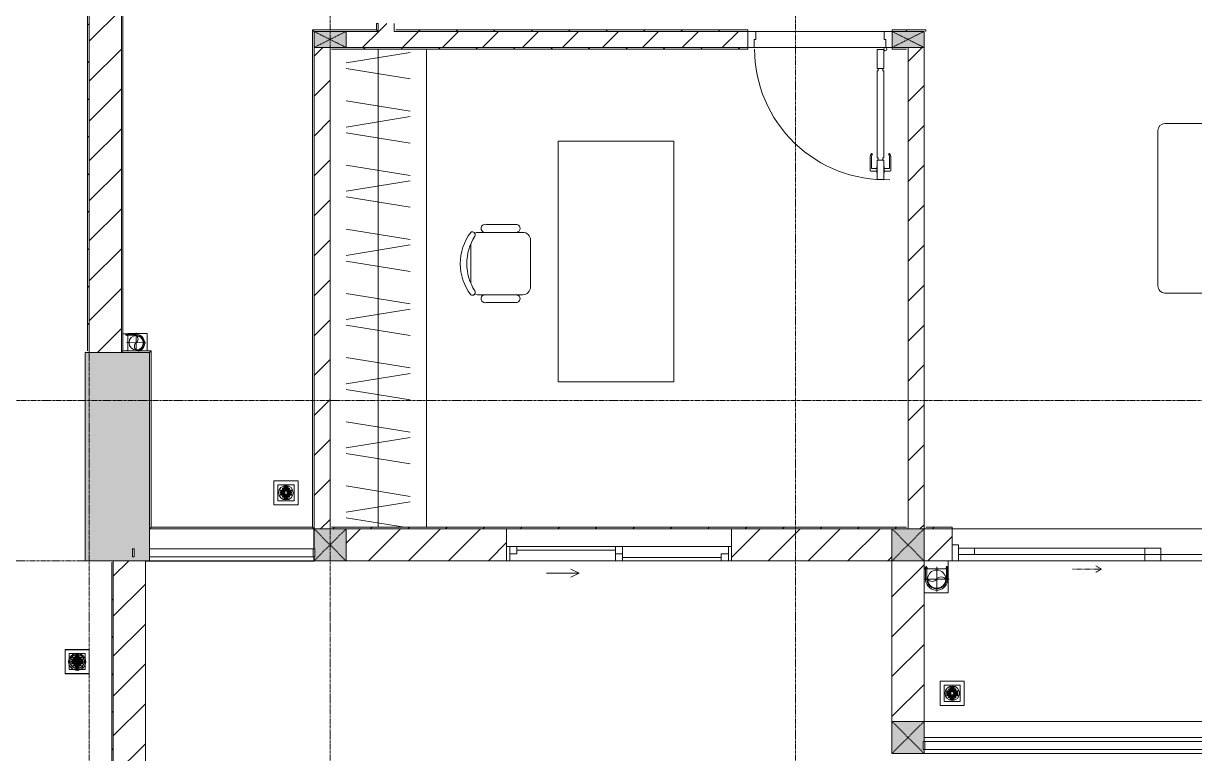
# Model space of a CAD drawing. Header units: millimetres. Extents: x -24439 to 198341, y -52871 to 149926.
# Drawn here: x 44043 to 51338, y 23336 to 27887 of the extents above; entities that cross this region are included whole.
import ezdxf

# ---------------------------------------------------------------- set-up
doc = ezdxf.new("R2010")
doc.units = ezdxf.units.MM
for name, pattern in [('Dash', [6, 3, -3]), ('Grid Line', [22.225, 12.7, -3.175, 3.175, -3.175]), ('IMPORT-CENTER _3_', [10.16, 6.35, -1.27, 1.27, -1.27])]:
    doc.linetypes.add(name, pattern=pattern)
for name, color, linetype, lineweight in [('0-1', 7, 'Continuous', 5), ('A-DETL-GENF-1', 9, 'Continuous', 9), ('A-DOOR', 31, 'Continuous', 9), ('A-DOOR-1', 9, 'Continuous', 9), ('A-DOOR-FRAM', 31, 'Continuous', 9), ('A-DOOR-HDLN', 31, 'Dash', 9), ('A-FLOR-1', 9, 'Continuous', 9), ('A-FLOR-HRAL', 11, 'Continuous', 9), ('A-FLOR-HRAL-1', 9, 'Continuous', 9), ('A-GLAZ', 151, 'Continuous', 9), ('A-WALL', 113, 'Continuous', 9), ('A-WALL-1', 253, 'Continuous', 18), ('A-WALL-2', 9, 'Continuous', 9), ('A-WALL-3', 113, 'Continuous', 18), ('A-WALL-PATT-1', 10, 'Continuous', 9), ('A-WALL-PATT-2', 9, 'Continuous', 9), ('A-WALL-PATT-3', 111, 'Continuous', 9), ('G-IMPT', 8, 'Continuous', 9), ('G-IMPT-2', 8, 'IMPORT-CENTER _3_', 9), ('I-FURN', 30, 'Continuous', 9), ('I-FURN-1', 9, 'Continuous', 9), ('I-WALL-1', 253, 'Continuous', 18), ('I-WALL-3', 2, 'Continuous', 18), ('M-EQPM', 50, 'Continuous', 9), ('S-BEAM-1', 9, 'Continuous', 9), ('S-COLS', 52, 'Continuous', 9), ('S-COLS-1', 254, 'Continuous', 5), ('S-COLS-2', 253, 'Continuous', 18), ('S-COLS-3', 9, 'Continuous', 9), ('S-COLS-4', 52, 'Continuous', 18), ('S-COLS-5', 52, 'Dash', 9), ('S-COLS-HDLN', 52, 'Dash', 9), ('S-COLS-HDLN-1', 9, 'Dash', 9), ('S-GRID-1', 1, 'Grid Line', 9)]:
    doc.layers.add(name, color=color, linetype=linetype, lineweight=lineweight)
pattern_1 = [(45, (0, 0), (-124.4508, 124.4508), [])]
pattern_2 = [(45, (0, 0), (-116.6726, 116.6726), [])]

# ---------------------------------------------------------------- blocks, each defined once
blk = doc.blocks.new('NCV_TKTC_KET CAU_rvt-1-TKCS_MB ĐỊNH VỊ CAO ĐỘ THIẾT KẾ')
at = {"layer": 'S-COLS-1'}
h = blk.add_hatch(color=256, dxfattribs=at)
h.paths.add_polyline_path([(44827.6, 24536.9), (44827.6, 25836.9), (44427.6, 25836.9), (44427.6, 24536.9), (44732.6, 24536.9)])
h.paths.add_polyline_path([(44722.6, 24561.9), (44722.6, 24611.9), (44732.6, 24611.9), (44732.6, 24561.9)])
at = {"layer": 'A-FLOR-1'}
for p, q in [((44802.6, 24535.3), (45852.6, 24535.3)), ((49442.6, 24536.9), (49452.6, 24536.9))]:
    blk.add_line(p, q, dxfattribs=at)
at = {"layer": 'S-BEAM-1'}
blk.add_line((52727.6, 23535.3), (49652.6, 23535.3), dxfattribs=at)
at = {"layer": 'S-COLS-2'}
for p, q in [((44827.6, 25836.9), (44427.6, 25836.9)), ((44427.6, 25836.9), (44427.6, 24536.9)), ((44827.6, 24536.9), (44827.6, 25836.9)), ((44427.6, 24536.9), (44827.6, 24536.9))]:
    blk.add_line(p, q, dxfattribs=at)
blk = doc.blocks.new('DOOR_CW_01 CANH MO-PANEL KINH - DIW_01-900x2200-CỬA GỖ VÂN LAMINATE-553393-TKCS_MB ĐỊNH VỊ CAO ĐỘ THIẾT KẾ')
at = {"layer": 'A-DETL-GENF-1'}
for p, q in [((-442, 737), (-442, 816.5)), ((-399, 820.5), (-438, 820.5)), ((-399, 803.5), (-430, 803.5)), ((-399, 831.8), (-397, 831.8)), ((-399, 792.2), (-399, 831.8)), ((-397, 872), (-357, 872)), ((-397, 752), (-397, 872)), ((-397, 792.2), (-397, 831.8)), ((-357, 872), (-357, 752)), ((-357, 792.2), (-357, 831.8)), ((-355, 831.8), (-357, 831.8)), ((-355, 792.2), (-355, 831.8)), ((-355, 820.5), (-316, 820.5)), ((-355, 803.5), (-324, 803.5)), ((-312, 737), (-312, 816.5)), ((-434, 799.5), (-434, 737)), ((-397, 792.2), (-399, 792.2)), ((-357, 752), (-397, 752)), ((-397, 738), (-391, 738)), ((-397, 738), (-397, 196)), ((-363, 752), (-391, 752)), ((-391, 752), (-391, 738)), ((-363, 738), (-363, 752)), ((-357, 738), (-363, 738)), ((-357, 792.2), (-355, 792.2)), ((-357, 196), (-357, 738)), ((-320, 799.5), (-320, 737)), ((-433.9, 711.2), (-427.3, 715.8)), ((-320.1, 711.2), (-326.7, 715.8)), ((-397, 196), (-391, 196)), ((-357, 182), (-397, 182)), ((-397, 182), (-397, 62)), ((-391, 196), (-391, 182)), ((-391, 182), (-363, 182)), ((-357, 196), (-363, 196)), ((-363, 182), (-363, 196)), ((-357, 62), (-357, 182)), ((-397, 62), (-357, 62))]:
    blk.add_line(p, q, dxfattribs=at)
blk.add_circle((-407, 60), 10, dxfattribs=at)
for centre, radius, start, end in [((-438, 816.5), 4, 90, 180), ((-407, 60), 814, 360, 92), ((-430, 799.5), 4, 90, 180), ((-324, 799.5), 4, 360, 90), ((-316, 816.5), 4, 0, 90), ((-397, 737), 45, 180, 215), ((-397, 737), 37, 180, 215), ((-357, 737), 37, 325, 0), ((-357, 737), 45, 325, 0)]:
    blk.add_arc(centre, radius, start, end, dxfattribs=at)
at = {"layer": 'A-DOOR-1'}
for p, q in [((-410, 50), (-450, 50)), ((-450, 50), (-450, -50)), ((-410, 0), (-410, 50)), ((-400, 0), (-410, 0)), ((-407, 50), (-382, 50)), ((-400, -50), (-400, 0)), ((410, 0), (400, 0)), ((400, 0), (400, -50)), ((450, 50), (410, 50)), ((410, 50), (410, 0)), ((450, -50), (450, 50)), ((-450, -50), (-400, -50)), ((400, -50), (450, -50))]:
    blk.add_line(p, q, dxfattribs=at)
blk = doc.blocks.new('TU DO LV A - TU DO LV A-V11-TKCS_MB ĐỊNH VỊ CAO ĐỘ THIẾT KẾ')
at = {"layer": 'I-FURN'}
for p, q in [((10, 136.3), (68.9, 499)), ((169, 101), (104.4, 499)), ((202.5, 101), (267.1, 499)), ((404.3, 101), (468.9, 499)), ((569, 101), (504.4, 499)), ((602.5, 101), (667.1, 499)), ((804.3, 101), (868.9, 499)), ((969, 101), (904.4, 499)), ((1002.5, 101), (1067.1, 499)), ((1204.3, 101), (1268.9, 499)), ((1369, 101), (1304.4, 499)), ((1402.5, 101), (1467.1, 499)), ((1604.3, 101), (1668.9, 499)), ((1769, 101), (1704.4, 499)), ((1802.5, 101), (1867.1, 499)), ((2004.3, 101), (2068.9, 499)), ((2169, 101), (2104.4, 499)), ((2202.5, 101), (2267.1, 499)), ((2404.3, 101), (2468.9, 499)), ((2569, 101), (2504.4, 499)), ((2602.5, 101), (2667.1, 499)), ((2804.3, 101), (2868.9, 499)), ((2969, 101), (2904.4, 499)), ((10, 300), (2990, 300)), ((10, 0), (2990, 0))]:
    blk.add_line(p, q, dxfattribs=at)
at = {"layer": 'I-FURN-1'}
blk.add_line((10, 0), (2990, 0), dxfattribs=at)
blk = doc.blocks.new('BAN LV A - BAN LV A_dwg_ban hoc2-348006-TKCS_MB ĐỊNH VỊ CAO ĐỘ THIẾT KẾ')
at = {"layer": 'I-FURN'}
for p, q in [((-194.4, 388.8), (-194.4, 113.4)), ((145.8, 437.4), (-145.8, 437.4)), ((194.4, 113.4), (194.4, 388.8)), ((-243, 354.4), (-243, 162)), ((194.4, 351.4), (194.4, 150.8)), ((243.7, 162), (243.7, 354.4)), ((-120.5, 64.8), (120.5, 64.8))]:
    blk.add_line(p, q, dxfattribs=at)
at = {"layer": 'I-FURN', "flags": 128}
blk.add_lwpolyline([(-737.8, 610.5), (-737.8, 1330.5), (-154.9, 1330.5), (762.2, 1330.5), (762.2, 610.5)], close=True, dxfattribs=at)
at = {"layer": 'I-FURN'}
for centre, radius, start, end in [((-218.7, 347.3), 25.3, 343.7398, 163.7398), ((-145.8, 388.8), 48.6, 90, 180), ((145.8, 388.8), 48.6, 360, 90), ((219.4, 347.3), 25.3, 16.2602, 170.70537), ((-218.7, 154.9), 25.3, 163.7398, 16.2602), ((219.4, 154.9), 25.3, 189.29463, 16.2602), ((-180.2, 75.4), 17.8, 57.97259, 216.69006), ((-145.8, 113.4), 48.6, 180, 207.58444), ((0, 359.3), 318.2, 237.57575, 302.42425), ((180.2, 75.4), 17.8, 323.30994, 122.02741), ((145.8, 113.4), 48.6, 332.41556, 0), ((0, 324), 324, 233.1301, 306.8699)]:
    blk.add_arc(centre, radius, start, end, dxfattribs=at)
blk = doc.blocks.new('BAN LV A - BAN LV A_dwg-348005-TKCS_MB ĐỊNH VỊ CAO ĐỘ THIẾT KẾ')
at = {"extrusion": (0, 0, -1), "zscale": -1, "rotation": 180}
blk.add_blockref('BAN LV A - BAN LV A_dwg_ban hoc2-348006-TKCS_MB ĐỊNH VỊ CAO ĐỘ THIẾT KẾ', (-729, 1383.7), dxfattribs=at)
blk = doc.blocks.new('BAN LV A - BAN LV A-348231-TKCS_MB ĐỊNH VỊ CAO ĐỘ THIẾT KẾ')
at = {"layer": 'I-FURN-1'}
for p, q in [((534.6, 1270.3), (534.6, 1235.9)), ((923.4, 1232.9), (923.4, 1270.3)), ((486, 1221.7), (486, 1029.3)), ((972.7, 1029.3), (972.7, 1221.7)), ((534.6, 1029.3), (534.6, 994.9)), ((923.4, 994.9), (923.4, 1032.3)), ((583.2, 946.3), (874.8, 946.3)), ((1491.2, 773.2), (-8.8, 773.2)), ((-8.8, 773.2), (-8.8, 53.2)), ((1491.2, 53.2), (1491.2, 773.2)), ((-8.8, 53.2), (1491.2, 53.2))]:
    blk.add_line(p, q, dxfattribs=at)
for centre, radius, start, end in [((548.9, 1308.3), 17.8, 143.30994, 240.59603), ((729, 1059.7), 324, 53.1301, 126.8699), ((909.2, 1308.3), 17.8, 299.40397, 36.69006), ((510.3, 1228.8), 25.3, 16.2602, 196.2602), ((583.2, 1270.3), 48.6, 152.41556, 180), ((874.8, 1270.3), 48.6, 360, 27.58444), ((948.4, 1228.8), 25.3, 343.7398, 170.70537), ((510.3, 1036.4), 25.3, 196.2602, 343.7398), ((948.4, 1036.4), 25.3, 189.29463, 343.7398), ((583.2, 994.9), 48.6, 180, 270), ((874.8, 994.9), 48.6, 270, 360)]:
    blk.add_arc(centre, radius, start, end, dxfattribs=at)
blk.add_blockref('BAN LV A - BAN LV A_dwg-348005-TKCS_MB ĐỊNH VỊ CAO ĐỘ THIẾT KẾ', (0, 0))
blk = doc.blocks.new('LOBBY_SOFA_1 - LOBBY_SOFA_1-V13-TKCS_MB ĐỊNH VỊ CAO ĐỘ THIẾT KẾ')
at = {"layer": 'I-FURN'}
for p, q in [((-2556, -14.9), (-2556, -660)), ((-2457, -66), (-2457, -660)), ((-807, -66), (-2457, -66)), ((-807, -660), (-807, -66)), ((-708, -660), (-708, -14.9)), ((-807, -143), (-2457, -143)), ((-1907, -143), (-1907, -660)), ((-1357, -143), (-1357, -660)), ((-3128.2, -193.5), (-2688.2, -193.5)), ((-3128.2, -633.5), (-3128.2, -193.5)), ((-2688.2, -193.5), (-2688.2, -633.5)), ((-575.9, -193.5), (-575.9, -633.5)), ((-135.9, -193.5), (-575.9, -193.5)), ((-135.9, -633.5), (-135.9, -193.5)), ((-2915.4, -269), (-2915.4, -401)), ((-348.6, -269), (-348.6, -401)), ((-2915.4, -357), (-2981.4, -423)), ((-2849.4, -423), (-2915.4, -357)), ((-414.6, -423), (-348.6, -357)), ((-348.6, -357), (-282.6, -423)), ((-2937.4, -423), (-3069.4, -423)), ((-2981.4, -423), (-2915.4, -489)), ((-2915.4, -489), (-2849.4, -423)), ((-2893.4, -423), (-2761.4, -423)), ((-370.6, -423), (-502.6, -423)), ((-348.6, -489), (-414.6, -423)), ((-282.6, -423), (-348.6, -489)), ((-326.6, -423), (-194.6, -423)), ((-2915.4, -445), (-2915.4, -577)), ((-348.6, -445), (-348.6, -577)), ((-2688.2, -633.5), (-3128.2, -633.5)), ((-575.9, -633.5), (-135.9, -633.5)), ((-2556, -660), (-708, -660)), ((-1160.3, -1020.5), (-2128.3, -1020.5)), ((-2172.3, -1064.5), (-2172.3, -1504.5)), ((-1116.3, -1504.5), (-1116.3, -1064.5)), ((-2128.3, -1548.5), (-1160.3, -1548.5))]:
    blk.add_line(p, q, dxfattribs=at)
for centre, radius in [((-2915.4, -423), 154), ((-348.6, -423), 154), ((-2915.4, -423), 22), ((-348.6, -423), 22)]:
    blk.add_circle(centre, radius, dxfattribs=at)
for centre, start, end in [((-2128.3, -1064.5), 90, 180), ((-1160.3, -1064.5), 0, 90), ((-2128.3, -1504.5), 180, 270), ((-1160.3, -1504.5), 270, 0)]:
    blk.add_arc(centre, 44, start, end, dxfattribs=at)
at = {"layer": 'I-FURN-1'}
for p, q in [((-2556, -14.9), (-2556, -660)), ((-708, -660), (-708, -14.9)), ((-2688.2, -193.5), (-3128.2, -193.5)), ((-3128.2, -193.5), (-3128.2, -633.5)), ((-2688.2, -633.5), (-2688.2, -193.5)), ((-135.9, -193.5), (-575.9, -193.5)), ((-575.9, -193.5), (-575.9, -633.5)), ((-135.9, -633.5), (-135.9, -193.5)), ((-3128.2, -633.5), (-2688.2, -633.5)), ((-575.9, -633.5), (-135.9, -633.5)), ((-2556, -660), (-708, -660)), ((-1160.3, -1020.5), (-2128.3, -1020.5)), ((-2172.3, -1064.5), (-2172.3, -1504.5)), ((-1116.3, -1504.5), (-1116.3, -1064.5)), ((-2128.3, -1548.5), (-1160.3, -1548.5))]:
    blk.add_line(p, q, dxfattribs=at)
for centre, start, end in [((-2128.3, -1064.5), 90, 180), ((-1160.3, -1064.5), 0, 90), ((-2128.3, -1504.5), 180, 270), ((-1160.3, -1504.5), 270, 0)]:
    blk.add_arc(centre, 44, start, end, dxfattribs=at)
blk = doc.blocks.new('Railing - 50 x 10mm-457210-TKCS_MB ĐỊNH VỊ CAO ĐỘ THIẾT KẾ')
at = {"layer": 'A-FLOR-HRAL-1'}
for p, q in [((25, 5), (-25, 5)), ((-25, 5), (-25, -5)), ((25, -5), (25, 5)), ((-25, -5), (25, -5))]:
    blk.add_line(p, q, dxfattribs=at)
blk = doc.blocks.new('Railing - Railing-641395-TKCS_MB ĐỊNH VỊ CAO ĐỘ THIẾT KẾ')
at = {"layer": 'A-FLOR-HRAL-1'}
for p, q in [((22939.1, 15351.2), (21919.1, 15351.2)), ((21919.1, 15301.2), (22939.1, 15301.2))]:
    blk.add_line(p, q, dxfattribs=at)
at = {"rotation": 90.00000000000001}
for p in [(21819.1, 15326.2), (22944.1, 15326.2)]:
    blk.add_blockref('Railing - 50 x 10mm-457210-TKCS_MB ĐỊNH VỊ CAO ĐỘ THIẾT KẾ', p, dxfattribs=at)
blk = doc.blocks.new('G1_SOF - BO TRU - 100x200-745959-TKCS_MB ĐỊNH VỊ CAO ĐỘ THIẾT KẾ')
at = {"layer": 'S-COLS-3'}
blk.add_hatch(color=256, dxfattribs=at).paths.add_polyline_path([(50, -100), (50, 98.4), (-50, 98.4), (-50, -100)])
at = {"layer": 'S-COLS-2'}
for p, q in [((-50, 98.4), (-50, -100)), ((50, -100), (50, 98.4)), ((-50, -100), (50, -100))]:
    blk.add_line(p, q, dxfattribs=at)
at = {"layer": 'S-COLS-HDLN-1'}
for p, q in [((50, 100), (-50, -100)), ((-50, 100), (50, -100))]:
    blk.add_line(p, q, dxfattribs=at)
blk = doc.blocks.new('G1_SOF - BO TRU - 100x200-V61-TKCS_MB ĐỊNH VỊ CAO ĐỘ THIẾT KẾ')
at = {"layer": 'S-COLS-3'}
blk.add_hatch(color=256, dxfattribs=at).paths.add_polyline_path([(50, -100), (50, 100), (-50, 100), (-50, -100)])
at = {"layer": 'S-COLS-2'}
for p, q in [((50, 100), (-50, 100)), ((-50, 100), (-50, -100)), ((50, -100), (50, 100)), ((-50, -100), (50, -100))]:
    blk.add_line(p, q, dxfattribs=at)
at = {"layer": 'S-COLS-HDLN-1'}
for p, q in [((50, 100), (-50, -100)), ((-50, 100), (50, -100))]:
    blk.add_line(p, q, dxfattribs=at)
blk = doc.blocks.new('Railing - Railing-795917-TKCS_MB ĐỊNH VỊ CAO ĐỘ THIẾT KẾ')
at = {"layer": 'A-FLOR-HRAL-1'}
for p, q in [((21744.1, 19576.2), (21754.1, 19566.2)), ((21754.1, 19566.2), (23334.1, 19566.2)), ((21754.1, 16586.2), (21754.1, 19566.2)), ((23344.1, 19576.2), (23334.1, 19566.2)), ((23334.1, 19566.2), (23334.1, 19526.7)), ((23344.1, 19526.7), (23334.1, 19526.7)), ((23334.1, 18626.2), (23344.1, 18626.2)), ((23334.1, 18626.2), (23334.1, 18586.2)), ((22944.1, 18576.2), (22934.1, 18586.2)), ((22934.1, 18586.2), (22934.1, 15486.2)), ((23334.1, 18586.2), (22934.1, 18586.2)), ((23344.1, 18576.2), (23334.1, 18586.2)), ((21744.1, 16576.2), (21754.1, 16586.2)), ((21929.1, 16586.2), (21754.1, 16586.2)), ((21919.1, 16576.2), (21929.1, 16586.2)), ((21929.1, 15486.2), (21929.1, 16586.2)), ((21919.1, 15476.2), (21929.1, 15486.2)), ((22934.1, 15486.2), (21929.1, 15486.2)), ((22944.1, 15476.2), (22934.1, 15486.2))]:
    blk.add_line(p, q, dxfattribs=at)
blk = doc.blocks.new('NCV_TKTC_TANG 1_rvt-1-TKCS_MB ĐỊNH VỊ CAO ĐỘ THIẾT KẾ')
at = {"layer": 'A-WALL-PATT-1'}
h = blk.add_hatch(dxfattribs=at)
h.set_pattern_fill('FP_2', color=256, style=0, pattern_type=2)
h.set_pattern_definition(pattern_1)
h.paths.add_polyline_path([(46352.6, 27836.9), (46352.6, 27886.9), (46252.6, 27886.9), (46252.6, 27836.9)])
h.paths.add_polyline_path([(46302.6, 28786.9), (46352.6, 28786.9), (46352.6, 28836.9), (46252.6, 28836.9), (46252.6, 28786.9)])
h = blk.add_hatch(dxfattribs=at)
h.set_pattern_fill('FP_2', color=256, style=0, pattern_type=2)
h.set_pattern_definition(pattern_1)
h.paths.add_polyline_path([(48554.2, 27736.9), (48554.2, 27836.9), (46052.6, 27836.9), (46052.6, 27736.9), (47720.8, 27736.9)])
h = blk.add_hatch(dxfattribs=at)
h.set_pattern_fill('FP_2', color=256, style=0, pattern_type=2)
h.set_pattern_definition(pattern_1)
h.paths.add_polyline_path([(45952.6, 24736.9), (45952.6, 27736.9), (45852.6, 27736.9), (45852.6, 24736.9)])
h = blk.add_hatch(dxfattribs=at)
h.set_pattern_fill('FP_2', color=256, style=0, pattern_type=2)
h.set_pattern_definition(pattern_1)
h.paths.add_polyline_path([(49652.6, 24736.9), (49652.6, 27736.9), (49552.6, 27736.9), (49552.6, 24736.9)])
at = {"layer": 'A-WALL-PATT-2'}
h = blk.add_hatch(dxfattribs=at)
h.set_pattern_fill('FP_3', color=256, style=0, pattern_type=2)
h.set_pattern_definition(pattern_2)
h.paths.add_polyline_path([(49552.6, 27836.9), (49662.6, 27836.9), (49662.6, 27846.9), (49454.2, 27846.9), (49454.2, 27836.9)])
h.paths.add_polyline_path([(47720.8, 27836.9), (48554.2, 27836.9), (48554.2, 27846.9), (46352.6, 27846.9), (46352.6, 27836.9), (46510.4, 27836.9)])
h = blk.add_hatch(dxfattribs=at)
h.set_pattern_fill('FP_3', color=256, style=0, pattern_type=2)
h.set_pattern_definition(pattern_2)
h.paths.add_polyline_path([(48546.2, 27726.9), (48554.2, 27726.9), (48554.2, 27736.9), (45962.6, 27736.9), (45962.6, 27726.9), (47720.8, 27726.9)])
h.paths.add_polyline_path([(49542.6, 27726.9), (49542.6, 27736.9), (49454.2, 27736.9), (49454.2, 27726.9), (49462.2, 27726.9)])
h = blk.add_hatch(dxfattribs=at)
h.set_pattern_fill('FP_3', color=256, style=0, pattern_type=2)
h.set_pattern_definition(pattern_2)
h.paths.add_polyline_path([(48931.3, 24736.9), (49552.6, 24736.9), (49552.6, 24746.9), (45962.6, 24746.9), (45962.6, 24736.9), (48452.6, 24736.9)])
h = blk.add_hatch(dxfattribs=at)
h.set_pattern_fill('FP_3', color=256, style=0, pattern_type=2)
h.set_pattern_definition(pattern_2)
h.paths.add_polyline_path([(52327.6, 24736.9), (52552.6, 24736.9), (52552.6, 24746.9), (52327.6, 24746.9)])
h.paths.add_polyline_path([(49662.6, 24736.9), (49827.6, 24736.9), (49827.6, 24746.9), (49662.6, 24746.9)])
at = {"layer": 'A-FLOR-1'}
for p, q in [((48604.2, 27836.9), (49404.2, 27836.9)), ((49414.2, 27736.9), (48594.2, 27736.9)), ((49827.6, 24736.9), (52327.6, 24736.9)), ((52327.6, 24736.9), (49827.6, 24736.9)), ((49867.6, 24536.9), (51027.6, 24536.9)), ((49652.6, 23536.9), (52727.6, 23536.9))]:
    blk.add_line(p, q, dxfattribs=at)
at = {"layer": 'A-WALL-1'}
for p, q in [((46252.6, 27886.9), (46252.6, 27836.9)), ((46252.6, 27836.9), (46052.6, 27836.9)), ((46352.6, 27836.9), (46352.6, 27846.9)), ((45852.6, 27736.9), (45852.6, 24736.9)), ((45952.6, 24736.9), (45952.6, 27736.9)), ((49552.6, 27736.9), (49552.6, 24736.9)), ((49652.6, 24736.9), (49652.6, 27736.9)), ((45852.6, 24736.9), (45952.6, 24736.9)), ((49552.6, 24736.9), (49652.6, 24736.9))]:
    blk.add_line(p, q, dxfattribs=at)
at = {"layer": 'A-WALL-2'}
for p, q in [((46352.6, 27846.9), (46352.6, 27886.9)), ((48554.2, 27836.9), (46352.6, 27836.9)), ((46352.6, 27836.9), (48554.2, 27836.9)), ((48604.2, 27836.9), (49404.2, 27836.9)), ((46052.6, 27736.9), (48554.2, 27736.9)), ((48554.2, 27736.9), (46052.6, 27736.9)), ((49414.2, 27736.9), (48594.2, 27736.9)), ((44827.6, 24736.9), (45852.2, 24736.9)), ((45852.2, 24611.9), (45852.2, 24736.9)), ((45852.2, 24536.9), (44827.6, 24536.9)), ((45852.2, 24536.9), (45852.2, 24561.9))]:
    blk.add_line(p, q, dxfattribs=at)
at = {"layer": 'I-WALL-1'}
for p, q in [((46352.6, 27846.9), (46352.6, 27836.9)), ((48554.2, 27846.9), (46362.6, 27846.9)), ((48554.2, 27836.9), (48554.2, 27846.9)), ((49662.6, 27846.9), (49454.2, 27846.9)), ((49454.2, 27846.9), (49454.2, 27836.9)), ((49662.6, 27836.9), (49662.6, 27846.9)), ((45962.6, 27726.9), (48554.2, 27726.9)), ((48554.2, 27726.9), (48554.2, 27736.9)), ((49454.2, 27736.9), (49454.2, 27726.9)), ((49454.2, 27726.9), (49542.6, 27726.9)), ((49542.6, 24746.9), (45962.6, 24746.9)), ((45962.6, 24736.9), (47052.6, 24736.9)), ((48452.6, 24736.9), (49552.6, 24736.9)), ((49552.6, 24736.9), (49552.6, 24746.9)), ((49827.6, 24746.9), (49662.6, 24746.9)), ((49662.6, 24736.9), (49827.6, 24736.9)), ((49827.6, 24736.9), (49827.6, 24746.9))]:
    blk.add_line(p, q, dxfattribs=at)
at = {"layer": 'A-DOOR-1', "rotation": 180}
blk.add_blockref('DOOR_CW_01 CANH MO-PANEL KINH - DIW_01-900x2200-CỬA GỖ VÂN LAMINATE-553393-TKCS_MB ĐỊNH VỊ CAO ĐỘ THIẾT KẾ', (49004.2, 27786.9), dxfattribs=at)
at = {"layer": 'A-FLOR-HRAL-1'}
for name in ['Railing - Railing-795917-TKCS_MB ĐỊNH VỊ CAO ĐỘ THIẾT KẾ', 'Railing - Railing-641395-TKCS_MB ĐỊNH VỊ CAO ĐỘ THIẾT KẾ']:
    blk.add_blockref(name, (22908.5, 9260.7), dxfattribs=at)
at = {"layer": 'I-FURN-1'}
for name, p, rotation in [('LOBBY_SOFA_1 - LOBBY_SOFA_1-V13-TKCS_MB ĐỊNH VỊ CAO ĐỘ THIẾT KẾ', (52657.5, 25090.4), 270.0000000000005), ('TU DO LV A - TU DO LV A-V11-TKCS_MB ĐỊNH VỊ CAO ĐỘ THIẾT KẾ', (46552.6, 24736.9), 89.99999999999993), ('BAN LV A - BAN LV A-348231-TKCS_MB ĐỊNH VỊ CAO ĐỘ THIẾT KẾ', (48147.4, 25661.2), 90.0000000000001)]:
    blk.add_blockref(name, p, dxfattribs=dict(at, rotation=rotation))
at = {"layer": 'S-COLS-3', "rotation": 89.99999999999945}
for name, p in [('G1_SOF - BO TRU - 100x200-V61-TKCS_MB ĐỊNH VỊ CAO ĐỘ THIẾT KẾ', (45952.6, 27786.9)), ('G1_SOF - BO TRU - 100x200-745959-TKCS_MB ĐỊNH VỊ CAO ĐỘ THIẾT KẾ', (49552.6, 27786.9))]:
    blk.add_blockref(name, p, dxfattribs=at)
blk = doc.blocks.new('1_FAMILY RVT - W01-WxH 1400x1400xmm-389822-TKCS_MB ĐỊNH VỊ CAO ĐỘ THIẾT KẾ')
at = {"layer": 'A-GLAZ'}
for p, q in [((248.4, 172.39), (299.2, 197.79)), ((248.4, 172.39), (299.2, 146.99)), ((248.4, 172.39), (451.6, 172.39)), ((-700, 96.19), (-700, -103.81)), ((700, 96.19), (-700, 96.19)), ((-700, 96.19), (-636.5, 96.19)), ((-680.95, 96.19), (-680.95, 7.29)), ((-636.5, 96.19), (-22.225, 96.19)), ((-636.5, 96.19), (-636.5, 51.74)), ((-636.5, 73.965), (-22.225, 73.965)), ((-22.225, 7.29), (-22.225, 96.19)), ((-22.225, 96.19), (22.225, 96.19)), ((22.225, 96.19), (680.95, 96.19)), ((22.225, 96.19), (22.225, 7.29)), ((680.95, 96.19), (700, 96.19)), ((680.95, 96.19), (680.95, 7.29)), ((700, -103.81), (700, 96.19)), ((-700, 7.29), (-680.95, 7.29)), ((-636.5, 51.74), (-680.95, 51.74)), ((-680.95, 7.29), (-22.225, 7.29)), ((22.225, 51.74), (-22.225, 51.74)), ((-22.225, 7.29), (22.225, 7.29)), ((22.225, 29.515), (636.5, 29.515)), ((22.225, 7.29), (636.5, 7.29)), ((636.5, 51.74), (636.5, 7.29)), ((680.95, 51.74), (636.5, 51.74)), ((636.5, 7.29), (700, 7.29)), ((-700, -103.81), (700, -103.81))]:
    blk.add_line(p, q, dxfattribs=at)
blk = doc.blocks.new('DEG_02-DEG_03 - DEG_02-2500x2400mm-CỬA ĐI 02 CÁNH TRƯỢT-625766-TKCS_MB ĐỊNH VỊ CAO ĐỘ THIẾT KẾ')
at = {"layer": 'A-DOOR'}
for p, q in [((-1110, 100), (-1210, 100)), ((-1210, 100), (-1210, 60)), ((-1110, 60), (-1110, 100)), ((-1110, 100), (-50, 100)), ((50, 100), (-50, 100)), ((-50, 100), (-50, 60)), ((50, 60), (50, 100)), ((-1210, 60), (-1110, 60)), ((-50, 60), (-1110, 60)), ((50, 60), (-50, 60)), ((-50, 60), (-50, 20)), ((-50, 60), (50, 60)), ((-50, 20), (50, 20)), ((50, 20), (50, 60)), ((50, 60), (1110, 60)), ((1110, 20), (50, 20)), ((1210, 60), (1110, 60)), ((1110, 60), (1110, 20)), ((1110, 20), (1210, 20)), ((1210, 20), (1210, 60))]:
    blk.add_line(p, q, dxfattribs=at)
at = {"layer": 'A-DOOR-FRAM'}
for p, q in [((-1210, 100), (-1250, 100)), ((-1250, 100), (-1250, 0)), ((-1210, 0), (-1210, 100)), ((1250, 100), (1210, 100)), ((1210, 100), (1210, 0)), ((1250, 0), (1250, 100)), ((-1250, 0), (-1210, 0)), ((1210, 0), (1250, 0))]:
    blk.add_line(p, q, dxfattribs=at)
at = {"layer": 'A-DOOR-HDLN'}
for p, q in [((-500.4, 151.1), (-320.4, 151.1)), ((-320.4, 151.1), (-355, 171.1)), ((-320.4, 151.1), (-355, 131.1)), ((320.4, 151.1), (355, 171.1)), ((320.4, 151.1), (355, 131.1)), ((500.4, 151.1), (320.4, 151.1))]:
    blk.add_line(p, q, dxfattribs=at)
blk = doc.blocks.new('Railing - 50 x 10mm-1251311-TKCS_MB ĐỊNH VỊ CAO ĐỘ THIẾT KẾ')
at = {"layer": 'A-FLOR-HRAL'}
for p, q in [((25, 5), (-25, 5)), ((-25, 5), (-25, -5)), ((25, -5), (25, 5)), ((-25, -5), (25, -5))]:
    blk.add_line(p, q, dxfattribs=at)
blk = doc.blocks.new('Railing - Railing-1602668-TKCS_MB ĐỊNH VỊ CAO ĐỘ THIẾT KẾ')
at = {"layer": 'A-FLOR-HRAL'}
for p, q in [((52722.6, 23412.4), (49657.6, 23412.4)), ((49657.6, 23362.4), (52722.6, 23362.4))]:
    blk.add_line(p, q, dxfattribs=at)
at = {"rotation": 90}
for p in [(49652.6, 23387.4), (52727.6, 23387.4)]:
    blk.add_blockref('Railing - 50 x 10mm-1251311-TKCS_MB ĐỊNH VỊ CAO ĐỘ THIẾT KẾ', p, dxfattribs=at)
blk = doc.blocks.new('TKTC_XREF_251221_MB TANG 1 - TKTC_XREF_260130_MB TANG 1_dwg_THU NUOC - THU NUOC-444531-TKCS_MB TẦNG 1-4202120-TKCS_MB ĐỊNH VỊ CAO ĐỘ THIẾT KẾ')
at = {"layer": 'M-EQPM'}
for p, q in [((-23.3, 10.8), (40.9, 10.8)), ((40.9, 4.8), (-23.3, 4.8)), ((-11, 23.3), (28.5, 23.3)), ((28.5, 17.3), (-11, 17.3)), ((-1.1, 35.6), (18.5, 35.6)), ((18.5, 29.6), (-1.1, 29.6)), ((-23.3, -13.6), (40.9, -13.6)), ((40.9, -19.6), (-23.3, -19.6)), ((-11, -26.1), (28.5, -26.1)), ((28.5, -32.1), (-11, -32.1)), ((-1.1, -38.5), (18.5, -38.5)), ((18.5, -44.5), (-1.1, -44.5))]:
    blk.add_line(p, q, dxfattribs=at)
at = {"layer": 'M-EQPM', "flags": 128}
for points in [[(83.7, -79.4), (83.7, 70.6), (-66.3, 70.6), (-66.3, -79.4)], [(58.7, -54.4), (58.7, 45.6), (-41.3, 45.6), (-41.3, -54.4)]]:
    blk.add_lwpolyline(points, close=True, dxfattribs=at)
for points in [[(-23.3, -1.2), (0.7, -1.2), (0.7, -7.2), (-23.3, -7.2)], [(40.9, -7.2), (16.7, -7.2), (16.7, -1.2), (40.9, -1.2)]]:
    blk.add_lwpolyline(points, dxfattribs=at)
at = {"layer": 'M-EQPM'}
for centre, radius, start, end in [((8.7, -4.4), 45, 360, 180), ((8.7, -4.4), 45, 360, 180), ((-23.3, 7.8), 3, 90, 270), ((-11, 20.3), 3, 90, 270), ((-1.1, 32.6), 3, 90, 270), ((18.5, 32.6), 3, 270, 90), ((28.5, 20.3), 3, 270, 90), ((40.9, 7.8), 3, 270, 90), ((8.7, -4.4), 45, 180, 360), ((8.7, -4.4), 45, 180, 360), ((-23.3, -4.2), 3, 90, 270), ((-23.3, -16.6), 3, 90, 270), ((-11, -29.1), 3, 90, 270), ((-1.1, -41.5), 3, 90, 270), ((18.5, -41.5), 3, 270, 90), ((28.5, -29.1), 3, 270, 90), ((40.9, -4.2), 3, 270, 90), ((40.9, -16.6), 3, 270, 90)]:
    blk.add_arc(centre, radius, start, end, dxfattribs=at)
blk = doc.blocks.new('TKTC_XREF_251221_MB TANG 1 - TKTC_XREF_260130_MB TANG 1_dwg_CUM U_DN100-4202112-TKCS_MB ĐỊNH VỊ CAO ĐỘ THIẾT KẾ')
at = {"layer": 'G-IMPT'}
blk.add_hatch(color=256, dxfattribs=at).paths.add_polyline_path([(0, 61), (0, 57), (14.8, 55.1), (28.5, 49.4), (40.3, 40.3), (49.4, 28.5), (55.1, 14.8), (57, 0), (55.1, -14.8), (49.4, -28.5), (40.3, -40.3), (28.5, -49.4), (14.8, -55.1), (0, -57), (0, -61), (15.8, -58.9), (30.5, -52.8), (43.1, -43.1), (52.8, -30.5), (58.9, -15.8), (61, 0), (58.9, 15.8), (52.8, 30.5), (43.1, 43.1), (30.5, 52.8), (15.8, 58.9)])
for p, q in [((-79.1, 66.6), (-79.1, 63.4)), ((-76.6, 66.6), (-76.6, 63.4)), ((-74.6, 66.6), (-74.6, 63.4)), ((-72.7, 69.3), (-72.7, 60.7)), ((-66.9, 67.9), (-71.7, 67.9)), ((-66.9, 62.1), (-71.7, 62.1)), ((-65, 69), (0, 69)), ((-79.1, -63.4), (-79.1, -66.6)), ((-76.6, -63.4), (-76.6, -66.6)), ((-74.6, -63.4), (-74.6, -66.6)), ((-72.7, -60.7), (-72.7, -69.3)), ((-66.9, -62.1), (-71.7, -62.1)), ((-66.9, -67.9), (-71.7, -67.9)), ((-65, -69), (0, -69))]:
    blk.add_line(p, q, dxfattribs=at)
at = {"layer": 'G-IMPT', "flags": 128}
for points in [[(-72.7, 67.6), (-78.1, 67.6), (-78.1, 62.4), (-72.7, 62.4)], [(-71.7, 59.2), (-66.9, 59.2), (-66.9, 70.8), (-71.7, 70.8)], [(-66.9, 70.8), (-66.9, 72.7), (-65, 72.7), (-65, 57.3), (-66.9, 57.3), (-66.9, 59.2)], [(-65, 61), (0, 61), (0, 57)], [(-72.7, -62.4), (-78.1, -62.4), (-78.1, -67.6), (-72.7, -67.6)], [(-71.7, -70.8), (-66.9, -70.8), (-66.9, -59.2), (-71.7, -59.2)], [(-66.9, -59.2), (-66.9, -57.3), (-65, -57.3), (-65, -72.7), (-66.9, -72.7), (-66.9, -70.8)], [(-65, -61), (0, -61), (0, -57)]]:
    blk.add_lwpolyline(points, dxfattribs=at)
at = {"layer": 'G-IMPT'}
for centre, radius, start, end in [((-78.1, 66.6), 0.96, 90, 180), ((-78.1, 63.4), 0.96, 180, 270), ((-71.1, 69.3), 1.56, 112.61986, 247.38014), ((-67.9, 65), 4.8, 143.1301, 216.8699), ((-71.1, 60.7), 1.56, 112.61986, 247.38014), ((0, 0), 69, 270, 90), ((0, 0), 61, 270, 90), ((0, 0), 57, 270, 90), ((-78.1, -63.4), 0.96, 90, 180), ((-78.1, -66.6), 0.96, 180, 270), ((-71.1, -60.7), 1.56, 112.61986, 247.38014), ((-67.9, -65), 4.8, 143.1301, 216.8699), ((-71.1, -69.3), 1.56, 112.61986, 247.38014)]:
    blk.add_arc(centre, radius, start, end, dxfattribs=at)
blk = doc.blocks.new('TKTC_XREF_251221_MB TANG 1 - TKTC_XREF_260130_MB TANG 1_dwg_$cc-4202125-TKCS_MB ĐỊNH VỊ CAO ĐỘ THIẾT KẾ')
at = {"layer": 'G-IMPT'}
blk.add_circle((0, 0), 0.5, dxfattribs=at)
for centre, radius, start, end in [((0, 0), 0.5, 90, 270), ((0.188, 0.25), 0.313, 126.8699, 233.1301), ((-0.188, -0.25), 0.313, 306.8699, 53.1301)]:
    blk.add_arc(centre, radius, start, end, dxfattribs=at)
at = {"layer": 'G-IMPT-2'}
for p, q in [((0, -0.673), (0, 0.673)), ((-0.673, 0), (0.673, 0))]:
    blk.add_line(p, q, dxfattribs=at)
blk = doc.blocks.new('TKTC_XREF_251221_MB TANG 1 - TKTC_XREF_260130_MB TANG 1_dwg_CUM U_DN100-V246-TKCS_MB ĐỊNH VỊ CAO ĐỘ THIẾT KẾ')
at = {"layer": 'G-IMPT'}
blk.add_hatch(color=256, dxfattribs=at).paths.add_polyline_path([(0, -61), (15.8, -58.9), (30.5, -52.8), (43.1, -43.1), (52.8, -30.5), (58.9, -15.8), (61, 0), (58.9, 15.8), (52.8, 30.5), (43.1, 43.1), (30.5, 52.8), (15.8, 58.9), (0, 61), (0, 57), (14.8, 55.1), (28.5, 49.4), (40.3, 40.3), (49.4, 28.5), (55.1, 14.8), (57, 0), (55.1, -14.8), (49.4, -28.5), (40.3, -40.3), (28.5, -49.4), (14.8, -55.1), (0, -57)])
for p, q in [((-79.1, 66.6), (-79.1, 63.4)), ((-76.6, 66.6), (-76.6, 63.4)), ((-74.6, 66.6), (-74.6, 63.4)), ((-72.7, 69.3), (-72.7, 60.7)), ((-66.9, 67.9), (-71.7, 67.9)), ((-66.9, 62.1), (-71.7, 62.1)), ((-65, 69), (0, 69)), ((-66.9, -59.2), (-71.7, -59.2))]:
    blk.add_line(p, q, dxfattribs=at)
at = {"layer": 'G-IMPT', "flags": 128}
for points in [[(-72.7, 67.6), (-78.1, 67.6), (-78.1, 62.4), (-72.7, 62.4)], [(-71.7, 59.2), (-66.9, 59.2), (-66.9, 70.8), (-71.7, 70.8)], [(-66.9, 70.8), (-66.9, 72.7), (-65, 72.7), (-65, 57.3), (-66.9, 57.3), (-66.9, 59.2)], [(-65, 61), (0, 61), (0, 57)], [(-66.9, -59.2), (-66.9, -57.3), (-65, -57.3), (-65, -61)], [(-65, -61), (0, -61), (0, -57)]]:
    blk.add_lwpolyline(points, dxfattribs=at)
at = {"layer": 'G-IMPT'}
for centre, radius, start, end in [((-78.1, 66.6), 0.96, 90, 180), ((-78.1, 63.4), 0.96, 180, 270), ((-71.1, 69.3), 1.56, 112.61986, 247.38014), ((-67.9, 65), 4.8, 143.1301, 216.8699), ((-71.1, 60.7), 1.56, 112.61986, 247.38014), ((0, 0), 69, 287.48061, 90), ((0, 0), 61, 270, 90), ((0, 0), 57, 270, 90), ((-71.1, -60.7), 1.56, 112.61986, 247.38014)]:
    blk.add_arc(centre, radius, start, end, dxfattribs=at)
blk = doc.blocks.new('TKTC_XREF_251221_MB TANG 1 - TKTC_XREF_260130_MB TANG 1_dwg_$cc-V247-TKCS_MB ĐỊNH VỊ CAO ĐỘ THIẾT KẾ')
at = {"layer": 'G-IMPT'}
blk.add_circle((0, 0), 0.5, dxfattribs=at)
for centre, radius, start, end in [((0, 0), 0.5, 90, 270), ((0.188, 0.25), 0.313, 126.8699, 233.1301), ((-0.188, -0.25), 0.313, 306.8699, 53.1301)]:
    blk.add_arc(centre, radius, start, end, dxfattribs=at)
at = {"layer": 'G-IMPT-2'}
for p, q in [((-0.673, 0), (0.673, 0)), ((0, -0.556), (0, 0.673))]:
    blk.add_line(p, q, dxfattribs=at)
blk = doc.blocks.new('TKTC_XREF_251221_MB TANG 1 - TKTC_XREF_260130_MB TANG 1_dwg_FD-4202126-TKCS_MB ĐỊNH VỊ CAO ĐỘ THIẾT KẾ')
at = {"layer": 'G-IMPT'}
for p, q in [((53.3, 0), (-53.3, 0)), ((-37.7, 37.7), (37.7, -37.7)), ((37.7, 37.7), (-37.7, -37.7)), ((0, 53.3), (0, -53.3))]:
    blk.add_line(p, q, dxfattribs=at)
at = {"layer": 'G-IMPT', "flags": 128}
blk.add_lwpolyline([(-75, -75), (75, -75), (75, 75), (-75, 75)], close=True, dxfattribs=at)
at = {"layer": 'G-IMPT'}
blk.add_circle((0, 0), 53.3, dxfattribs=at)
blk = doc.blocks.new('TKTC_XREF_251221_MB TANG 1 - TKTC_XREF_260130_MB TANG 1_dwg-4202109-TKCS_MB ĐỊNH VỊ CAO ĐỘ THIẾT KẾ')
at = {"layer": 'G-IMPT'}
for p, q in [((-158489.1, -375394), (-158459.1, -375394)), ((-158459.1, -375393.9), (-158459.1, -375499.7)), ((-158339.1, -375392), (-158339.1, -375499.7))]:
    blk.add_line(p, q, dxfattribs=at)
at = {"layer": 'G-IMPT', "flags": 128}
for points in [[(-158459, -375499.7), (-158459, -375392.2), (-158339.1, -375392.2)], [(-153499.1, -376809.7), (-153498.8, -376858.2), (-153348.3, -376858.2), (-153348.6, -376809.7)]]:
    blk.add_lwpolyline(points, dxfattribs=at)
blk.add_lwpolyline([(-153348.6, -376858.4), (-153348.6, -377008), (-153498.9, -377008), (-153498.9, -376858.4)], close=True, dxfattribs=at)
for name, p, xscale, yscale, zscale, rotation in [('TKTC_XREF_251221_MB TANG 1 - TKTC_XREF_260130_MB TANG 1_dwg_CUM U_DN100-V246-TKCS_MB ĐỊNH VỊ CAO ĐỘ THIẾT KẾ', (-158407.7, -375451.5), 0.789473684210524, 0.789473684210524, 0.789473684210524, 0.06930925665188988), ('TKTC_XREF_251221_MB TANG 1 - TKTC_XREF_260130_MB TANG 1_dwg_$cc-4202125-TKCS_MB ĐỊNH VỊ CAO ĐỘ THIẾT KẾ', (-153420.1, -376923.3), 113.7150000000073, 113.7150000000073, 113.7150000000073, 89.99900866374671), ('TKTC_XREF_251221_MB TANG 1 - TKTC_XREF_260130_MB TANG 1_dwg_CUM U_DN100-4202112-TKCS_MB ĐỊNH VỊ CAO ĐỘ THIẾT KẾ', (-153421, -376923.3), 0.9975000000000007, 0.9975000000000007, 0.9975000000000007, 270.0009913382947)]:
    blk.add_blockref(name, p, dxfattribs=dict(xscale=xscale, yscale=yscale, zscale=zscale, rotation=rotation))
at = {"extrusion": (0, 0, -1), "xscale": 90.00000000005114, "yscale": 90.00000000005114, "zscale": -90.00000000005114, "rotation": 0.3047175217251739}
blk.add_blockref('TKTC_XREF_251221_MB TANG 1 - TKTC_XREF_260130_MB TANG 1_dwg_$cc-V247-TKCS_MB ĐỊNH VỊ CAO ĐỘ THIẾT KẾ', (158406.2, -375449.7), dxfattribs=at)
for name, p in [('TKTC_XREF_251221_MB TANG 1 - TKTC_XREF_260130_MB TANG 1_dwg_THU NUOC - THU NUOC-444531-TKCS_MB TẦNG 1-4202120-TKCS_MB ĐỊNH VỊ CAO ĐỘ THIẾT KẾ', (-157482.3, -376380.4)), ('TKTC_XREF_251221_MB TANG 1 - TKTC_XREF_260130_MB TANG 1_dwg_FD-4202126-TKCS_MB ĐỊNH VỊ CAO ĐỘ THIẾT KẾ', (-158774.2, -377438.3)), ('TKTC_XREF_251221_MB TANG 1 - TKTC_XREF_260130_MB TANG 1_dwg_THU NUOC - THU NUOC-444531-TKCS_MB TẦNG 1-4202120-TKCS_MB ĐỊNH VỊ CAO ĐỘ THIẾT KẾ', (-158782.8, -377432.1)), ('TKTC_XREF_251221_MB TANG 1 - TKTC_XREF_260130_MB TANG 1_dwg_THU NUOC - THU NUOC-444531-TKCS_MB TẦNG 1-4202120-TKCS_MB ĐỊNH VỊ CAO ĐỘ THIẾT KẾ', (-153332.3, -377630.4))]:
    blk.add_blockref(name, p)
blk = doc.blocks.new('TKTC_XREF_251221_MB TANG 1 - TKTC_XREF_251221_MB TANG 1-2038492-TKCS_MB ĐỊNH VỊ CAO ĐỘ THIẾT KẾ')
blk.add_blockref('TKTC_XREF_251221_MB TANG 1 - TKTC_XREF_260130_MB TANG 1_dwg-4202109-TKCS_MB ĐỊNH VỊ CAO ĐỘ THIẾT KẾ', (169499.1, 384109.7))
blk = doc.blocks.new('G1_SOF - BO TRU - 200x200-3050151-TKCS_MB ĐỊNH VỊ CAO ĐỘ THIẾT KẾ')
at = {"layer": 'S-COLS-HDLN'}
for p, q in [((-100, 100), (100, -100)), ((100, 100), (-100, -100))]:
    blk.add_line(p, q, dxfattribs=at)

msp = doc.modelspace()

# ---------------------------------------------------------------- hatches: boundary and pattern name
at = {"layer": 'A-WALL-PATT-3'}
h = msp.add_hatch(dxfattribs=at)
h.set_pattern_fill('FP_8', color=256, style=0, pattern_type=2)
h.set_pattern_definition(pattern_2)
h.paths.add_polyline_path([(44452.6, 25846.9), (44452.6, 33536.9), (44442.6, 33536.9), (44442.6, 25846.9)])
h = msp.add_hatch(dxfattribs=at)
h.set_pattern_fill('FP_1', color=256, style=0, pattern_type=2)
h.set_pattern_definition(pattern_1)
h.paths.add_polyline_path([(44652.6, 25836.9), (44652.6, 28836.9), (44452.6, 28836.9), (44452.6, 25836.9)])
h.paths.add_polyline_path([(44652.6, 29036.9), (44652.6, 32237), (44452.6, 32237), (44452.6, 29036.9)])
h = msp.add_hatch(dxfattribs=at)
h.set_pattern_fill('FP_1', color=256, style=0, pattern_type=2)
h.set_pattern_definition(pattern_1)
h.paths.add_polyline_path([(49452.6, 24536.9), (49452.6, 24736.9), (48452.6, 24736.9), (48452.6, 24537.4), (49442.6, 24537.4)])
h.paths.add_polyline_path([(46052.6, 24537.4), (47052.6, 24537.4), (47052.6, 24736.9), (46052.6, 24736.9)])
h = msp.add_hatch(dxfattribs=at)
h.set_pattern_fill('FP_1', color=256, style=0, pattern_type=2)
h.set_pattern_definition(pattern_1)
h.paths.add_polyline_path([(52577.6, 24536.9), (52577.6, 24736.9), (52327.6, 24736.9), (52327.6, 24536.9)])
h.paths.add_polyline_path([(49827.6, 24536.9), (49827.6, 24736.9), (49652.6, 24736.9), (49652.6, 24536.9)])
h = msp.add_hatch(dxfattribs=at)
h.set_pattern_fill('FP_8', color=256, style=0, pattern_type=2)
h.set_pattern_definition(pattern_2)
h.paths.add_polyline_path([(44602.6, 21496.9), (44602.6, 24526.9), (44592.6, 24526.9), (44592.6, 21496.9)])
h = msp.add_hatch(dxfattribs=at)
h.set_pattern_fill('FP_1', color=256, style=0, pattern_type=2)
h.set_pattern_definition(pattern_1)
h.paths.add_polyline_path([(44802.6, 17646.9), (44802.6, 21286.9), (44602.6, 21286.9), (44602.6, 17646.9)])
h.paths.add_polyline_path([(44602.6, 21486.9), (44802.6, 21486.9), (44802.6, 24537.4), (44602.6, 24537.4), (44602.6, 21496.9)])
h = msp.add_hatch(dxfattribs=at)
h.set_pattern_fill('FP_1', color=256, style=0, pattern_type=2)
h.set_pattern_definition(pattern_1)
h.paths.add_polyline_path([(49452.6, 23536.9), (49652.6, 23536.9), (49652.6, 24536.9), (49452.6, 24536.9), (49452.6, 24090.8)])
at = {"layer": 'S-COLS-1'}
for points in [[(46052.6, 24536.9), (46052.6, 24736.9), (45852.6, 24736.9), (45852.6, 24611.9), (45857.6, 24611.9), (45857.6, 24561.9), (45852.6, 24561.9), (45852.6, 24536.9)], [(49536.5, 24536.9), (49652.6, 24536.9), (49652.6, 24736.9), (49452.6, 24736.9), (49452.6, 24536.9)], [(49452.6, 23336.9), (49652.6, 23336.9), (49652.6, 23362.4), (49647.6, 23362.4), (49647.6, 23412.4), (49652.6, 23412.4), (49652.6, 23536.9), (49452.6, 23536.9)]]:
    msp.add_hatch(color=256, dxfattribs=at).paths.add_polyline_path(points)

# ---------------------------------------------------------------- linework, layer by layer
at = {"layer": 'A-WALL'}
for p, q in [((46052.6, 24736.9), (46052.6, 24537.4)), ((49452.6, 24536.9), (49452.6, 24736.9)), ((49652.6, 24736.9), (49652.6, 24536.9)), ((49827.6, 24736.9), (52327.6, 24736.9)), ((44602.6, 21286.9), (44602.6, 24526.9)), ((47052.6, 24536.9), (46052.6, 24536.9)), ((49442.6, 24536.9), (48452.6, 24536.9)), ((49652.6, 24536.9), (49452.6, 24536.9)), ((51027.6, 24536.9), (49867.6, 24536.9)), ((49452.6, 23536.9), (49652.6, 23536.9)), ((49652.6, 23437.4), (52727.6, 23437.4)), ((52727.6, 23337.4), (49652.6, 23337.4))]:
    msp.add_line(p, q, dxfattribs=at)
at = {"layer": 'A-WALL-3'}
for p, q in [((44652.6, 25836.9), (44652.6, 28836.9)), ((44452.6, 25846.9), (44452.6, 25836.9)), ((44452.6, 25836.9), (44652.6, 25836.9)), ((47052.6, 24736.9), (46052.6, 24736.9)), ((49452.6, 24736.9), (48452.6, 24736.9)), ((49827.6, 24736.9), (49652.6, 24736.9)), ((49827.6, 24636.9), (49827.6, 24736.9)), ((44602.6, 24537.4), (44602.6, 24526.9)), ((44802.6, 24537.4), (44602.6, 24537.4)), ((44802.6, 21486.9), (44802.6, 24537.4)), ((46052.6, 24537.4), (47052.6, 24537.4)), ((48452.6, 24537.4), (49442.6, 24537.4)), ((49442.6, 24537.4), (49442.6, 24536.9)), ((49442.6, 24536.9), (49452.6, 24536.9)), ((49452.6, 24536.9), (49452.6, 23536.9)), ((49652.6, 23536.9), (49652.6, 24536.9)), ((49652.6, 24536.9), (49827.6, 24536.9))]:
    msp.add_line(p, q, dxfattribs=at)
at = {"layer": 'I-WALL-3'}
for p, q in [((44442.6, 33536.9), (44442.6, 25846.9)), ((44452.6, 25846.9), (44452.6, 33536.9)), ((44592.6, 24526.9), (44592.6, 21496.9))]:
    msp.add_line(p, q, dxfattribs=at)
at = {"layer": 'S-COLS'}
for p, q in [((46052.6, 24537.4), (46052.6, 24736.9)), ((49452.6, 24736.9), (49452.6, 24536.9)), ((49652.6, 24536.9), (49652.6, 24736.9)), ((49452.6, 24536.9), (49652.6, 24536.9)), ((49652.6, 23536.9), (49452.6, 23536.9))]:
    msp.add_line(p, q, dxfattribs=at)
at = {"layer": 'S-COLS-4'}
for p, q in [((46052.6, 24736.9), (45852.6, 24736.9)), ((45852.6, 24736.9), (45852.6, 24611.9)), ((49652.6, 24736.9), (49452.6, 24736.9)), ((45852.6, 24561.9), (45852.6, 24536.9)), ((45852.6, 24536.9), (46052.6, 24536.9)), ((46052.6, 24536.9), (46052.6, 24537.4)), ((49452.6, 23536.9), (49452.6, 23336.9)), ((49652.6, 23412.4), (49652.6, 23536.9)), ((49652.6, 23336.9), (49652.6, 23362.4)), ((49452.6, 23336.9), (49652.6, 23336.9))]:
    msp.add_line(p, q, dxfattribs=at)
at = {"layer": 'S-GRID-1'}
for p, q in [((44452.6, 20960.6), (44452.6, 80482.7)), ((45952.6, 20960.6), (45952.6, 80482.7)), ((48852.6, 20960.6), (48852.6, 80482.7)), ((128757.8, 25536.9), (32145.8, 25536.9)), ((131551.8, 24536.9), (29351.8, 24536.9))]:
    msp.add_line(p, q, dxfattribs=at)

# ---------------------------------------------------------------- block references
at = {"layer": '0-1'}
for name in ['NCV_TKTC_KET CAU_rvt-1-TKCS_MB ĐỊNH VỊ CAO ĐỘ THIẾT KẾ', 'NCV_TKTC_TANG 1_rvt-1-TKCS_MB ĐỊNH VỊ CAO ĐỘ THIẾT KẾ']:
    msp.add_blockref(name, (0, 0), dxfattribs=at)
at = {"layer": 'A-DOOR', "rotation": 180}
msp.add_blockref('DEG_02-DEG_03 - DEG_02-2500x2400mm-CỬA ĐI 02 CÁNH TRƯỢT-625766-TKCS_MB ĐỊNH VỊ CAO ĐỘ THIẾT KẾ', (51077.6, 24636.9), dxfattribs=at)
at = {"layer": 'A-FLOR-HRAL'}
msp.add_blockref('Railing - Railing-1602668-TKCS_MB ĐỊNH VỊ CAO ĐỘ THIẾT KẾ', (0, 0), dxfattribs=at)
at = {"layer": 'A-GLAZ', "rotation": 180}
msp.add_blockref('1_FAMILY RVT - W01-WxH 1400x1400xmm-389822-TKCS_MB ĐỊNH VỊ CAO ĐỘ THIẾT KẾ', (47752.6, 24633.1), dxfattribs=at)
at = {"layer": 'M-EQPM'}
msp.add_blockref('TKTC_XREF_251221_MB TANG 1 - TKTC_XREF_251221_MB TANG 1-2038492-TKCS_MB ĐỊNH VỊ CAO ĐỘ THIẾT KẾ', (33652.6, 17236.9), dxfattribs=at)
at = {"layer": 'S-COLS-5'}
for p in [(45952.6, 24636.9), (49552.6, 24636.9), (49552.6, 23436.9)]:
    msp.add_blockref('G1_SOF - BO TRU - 200x200-3050151-TKCS_MB ĐỊNH VỊ CAO ĐỘ THIẾT KẾ', p, dxfattribs=at)

doc.saveas('drawing.dxf')
